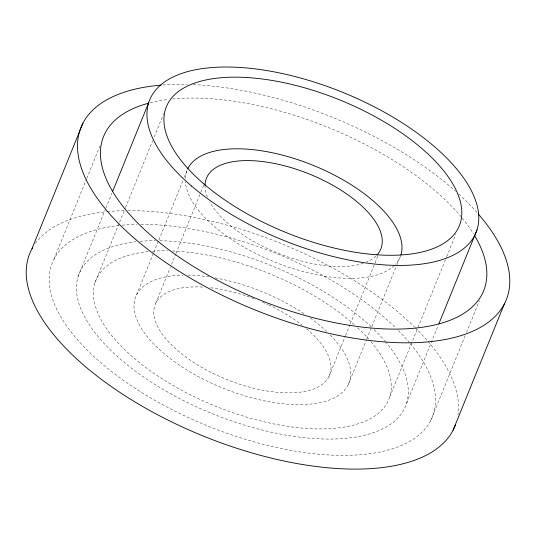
<?xml version="1.0" encoding="UTF-8"?>
<svg xmlns="http://www.w3.org/2000/svg" width="536" height="536" viewBox="0 0 536 536"><rect width="100%" height="100%" fill="white"/><g stroke="black" fill="none" stroke-linecap="round" stroke-linejoin="round"><path stroke-width="0.4" stroke-dasharray="2.68 2.01" d="M54.036 259.029L86.443 179.232M86.758 178.455L99.971 145.913M78.223 276.214L105.605 208.772M105.92 208.001L111.903 193.268M95.013 282.727L119.247 223.036M119.561 222.259L125.23 208.31M125.545 207.532L152.613 140.868M154.187 136.988L163.634 113.733M136.539 294.927L153.531 253.093M153.845 252.315L158.562 240.691M158.877 239.92L183.098 180.264M184.357 177.161L187.821 168.639M155.809 303.108L170.281 267.471M171.54 264.369L175.627 254.299M175.942 253.528L200.484 193.094M200.799 192.324L203.626 185.349M328.91 376.62L345.271 336.333M345.586 335.556L349.988 324.709M350.303 323.938L377.987 255.759M348.179 384.801L366.43 339.864M366.745 339.094L371.461 327.469M371.776 326.699L396.627 265.494M396.942 264.717L399.461 258.52M389.712 397.002L446.367 257.474M446.682 256.697L455.808 234.219M406.502 403.514L438.294 325.218M430.683 420.7L465.288 335.476M466.548 332.38L479.445 300.616M35.396 243.424A229.448 103.81 22.1 0 1 106.523 211.707M107.334 211.633A229.448 103.81 22.1 0 1 124.714 210.668M127.923 210.628A229.448 103.81 22.1 0 1 414.569 327.06M415.179 327.663A229.448 103.81 22.1 0 1 427.607 340.95M428.123 341.553A229.448 103.81 22.1 0 1 458.005 414.743M162.736 84.996A229.448 103.81 22.1 0 1 187.386 84.42M193.241 84.628A229.448 103.81 22.1 0 1 455.633 191.231M458.655 193.958A229.448 103.81 22.1 0 1 477.837 213.455M410.321 343.65A205.094 92.788 22.1 0 1 347.576 455.345A205.094 92.788 22.1 0 1 86.792 349.68A205.094 92.788 22.1 0 1 118.825 225.535M122.034 225.207A205.094 92.788 22.1 0 1 136.868 224.39M140.935 224.343A205.094 92.788 22.1 0 1 395.97 328.106M398.355 330.478A205.094 92.788 22.1 0 1 409.765 342.986M150.174 102.791A205.094 92.788 22.1 0 1 168.525 99.435M172.505 98.999A205.094 92.788 22.1 0 1 461.047 216.705M462.139 218.031A205.094 92.788 22.1 0 1 473.549 233.884M330.25 335.007A115.026 52.039 22.1 0 1 304.415 404.539A115.026 52.039 22.1 0 1 152.613 342.779A115.026 52.039 22.1 0 1 183.004 275.102M187.881 275.095A115.026 52.039 22.1 0 1 208.819 276.857M215.077 277.876A115.026 52.039 22.1 0 1 304.817 314.23M310.27 318.036A115.026 52.039 22.1 0 1 326.558 331.395M400.667 255.652A115.026 52.039 22.1 0 1 395.374 264.375M394.268 265.501A115.026 52.039 22.1 0 1 275.182 262.251A115.026 52.039 22.1 0 1 185.362 181.831M185.309 178.508A115.026 52.039 22.1 0 1 187.486 169.343M306.559 328.769A94.075 42.565 22.1 0 1 296.643 392.54A94.075 42.565 22.1 0 1 167.172 340.293A94.075 42.565 22.1 0 1 203.298 287.102M210.588 287.758A94.075 42.565 22.1 0 1 254.901 299.055M262.566 302.183A94.075 42.565 22.1 0 1 267.833 304.549M268.576 304.897A94.075 42.565 22.1 0 1 302.143 325.185M375.843 256.141A94.075 42.565 22.1 0 1 366.497 262.064M363.348 263.256A94.075 42.565 22.1 0 1 278.72 253.461A94.075 42.565 22.1 0 1 209.717 201.891M207.392 197.027A94.075 42.565 22.1 0 1 205.027 186.622M385.297 341.559A176.136 79.69 22.1 0 1 334.29 439.004A176.136 79.69 22.1 0 1 109.451 348.983A176.136 79.69 22.1 0 1 135.936 241.716M140.097 241.3A176.136 79.69 22.1 0 1 155.594 240.657M159.788 240.698A176.136 79.69 22.1 0 1 371.193 326.806M374.155 329.647A176.136 79.69 22.1 0 1 384.768 340.943M370.878 341.626A158.113 71.536 22.1 0 1 323.818 428.887A158.113 71.536 22.1 0 1 121.766 346.765A158.113 71.536 22.1 0 1 149.169 251.511M152.351 251.237A158.113 71.536 22.1 0 1 167.527 250.828M172.384 250.969A158.113 71.536 22.1 0 1 354.51 324.923M357.639 327.784A158.113 71.536 22.1 0 1 368.681 339.087"/><path stroke-width="0.8" d="M82.953 123.146L31.671 249.428A229.448 103.81 22.1 0 0 200.732 434.998A229.448 103.81 22.1 0 0 455.667 424.311M112.533 191.72L148.727 102.577M438.924 323.67L477.007 229.877M453.047 430.301L504.329 304.019M478.36 214.058A229.448 103.81 22.1 0 1 412.834 342.745A229.448 103.81 22.1 0 1 117.987 222.929A229.448 103.81 22.1 0 1 161.075 85.124M32.039 248.744A229.448 103.81 22.1 0 1 32.803 247.384M474.454 235.351A205.094 92.788 22.1 0 1 390.148 329.064A205.094 92.788 22.1 0 1 144.137 229.267A205.094 92.788 22.1 0 1 148.633 103.187M187.821 168.639A115.026 52.039 22.1 0 1 312.97 165.262A115.026 52.039 22.1 0 1 400.908 254.908M205.013 185.865A94.075 42.565 22.1 0 1 308.997 173.878A94.075 42.565 22.1 0 1 376.962 255.002M191.553 186.039A176.136 79.69 22.1 0 0 471.559 240.503A176.136 79.69 22.1 0 0 275.497 72.132A176.136 79.69 22.1 0 0 191.553 186.039M203.961 184.009A158.113 71.536 22.1 0 0 455.325 232.905A158.113 71.536 22.1 0 0 279.316 81.753A158.113 71.536 22.1 0 0 203.961 184.009"/></g></svg>
